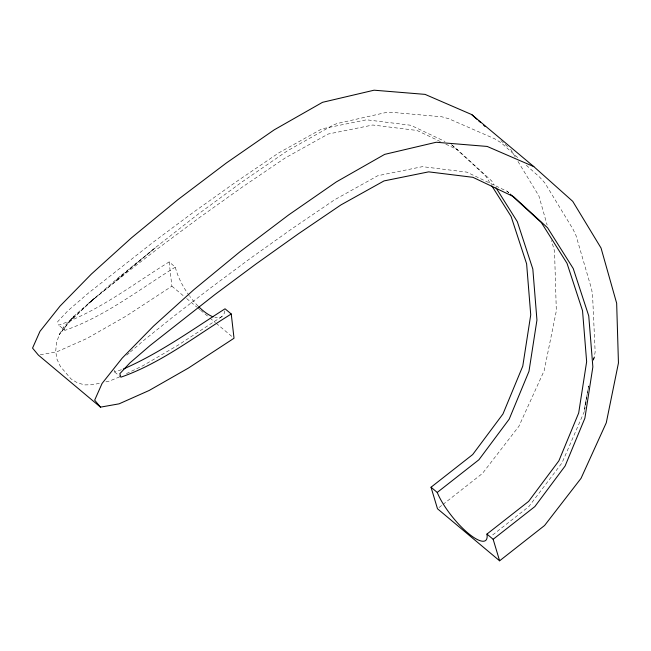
<?xml version="1.0" encoding="UTF-8"?>
<svg xmlns="http://www.w3.org/2000/svg" width="651" height="651" viewBox="0 0 651 651"><rect width="100%" height="100%" fill="white"/><g stroke="black" fill="none" stroke-linecap="round" stroke-linejoin="round"><path stroke-width="0.49" stroke-dasharray="3.25 2.44" d="M584.541 410.472L586.673 398.615M593.598 360.093L594.314 356.138L593.566 360.125M593.639 360.019L595.152 352.028L592.573 295.261L591.645 289.313L576.045 235.621L572.961 229.111L544.936 183.061L539.793 177.3L526.187 165.142M584.362 411.456L561.992 462.918L528.807 506.616L491.855 535.602M440.426 141.593L416.998 130.46L372.763 125.008L328.104 134.065L285.04 158.055L242.465 186.975L199.914 217.271L159.186 247.559L123.177 275.349L94.2 298.638L73.986 316.069L63.904 326.843L59.241 334.695L56.45 343.044L55.701 351.426L57.028 359.352L60.356 366.391L70.951 378.866L77.477 382.91L84.874 384.904L92.735 384.741L100.514 383.04M126.685 355.137L129.679 352.549M130.428 351.906L143.895 340.286L172.881 316.996L208.89 289.207L249.61 258.919L292.161 228.615L334.736 199.702L377.8 175.713L422.458 166.656L466.702 172.108L507.243 191.37L508.797 192.672M123.177 275.349L88.845 303.065L68.664 322.448L59.241 334.695L73.986 316.069L68.664 322.448L94.2 298.638L88.845 303.065L118.401 277.627L155.451 247.722L115.512 280.915L153.506 249.089L196.805 215.164L242.27 181.767L287.27 150.902L332.832 125.236L336.966 123.568L386.181 112.477L392.195 112.363L441.858 116.798L448.71 118.71L494.719 138.809L501.246 142.846L518.627 158.388M439.059 507.511L442.216 505.03M443.005 504.411L482.472 473.423L518.92 426.259L544.155 370.736L556.328 310.918L554.538 251.196L551.519 240.544M189.27 295.652A39.255 15.193 56 0 1 175.339 267.146L169.13 261.938C133.186 284.129 98.952 311.08 58.736 325.142L57.695 321.635L67.777 310.861L87.991 293.43L152.977 242.351L193.705 212.063L236.248 181.767L278.823 152.847L321.887 128.857L366.546 119.8L410.789 125.261L445.024 141.527M175.339 267.146C139.404 289.337 105.169 316.288 64.945 330.35L58.736 325.142M169.13 261.938L171.888 286.188L126.278 316.02L87.006 338.43L56.971 351.776L38.36 355.088M221.926 316.541L178.114 345.16L142.479 365.952L125.122 374.26M119.646 376.888L109.278 381.12L105.381 381.974M114.128 370.24L114.649 371.99L121.379 369.711M445.829 144.164L457.547 149.73L491.684 180.962L494.353 185.209M452.111 145.173L457.547 149.73M171.888 286.188L183.541 295.945M186.642 298.549L196.74 307.012M197.513 307.663L199.849 309.616M200.622 310.267L209.166 317.419M209.939 318.07L215.375 322.627M216.156 323.278L232.464 336.941M114.649 371.99L120.085 376.547M500.888 140.608L509.123 147.956M507.243 191.37L508.732 192.729M451.33 144.522L485.467 175.762L491.342 185.087M510.612 149.291L515.332 157.07M517.952 161.391L538.914 195.975L547.133 225.043M63.904 326.843L64.945 330.35M224.855 310.852A39.255 15.193 56 0 1 214.879 317.395M198.075 306.084A39.255 15.193 56 0 1 189.815 296.4M588.699 386.043L584.403 408.966L588.74 385.994"/><path stroke-width="0.98" d="M123.308 369.06C159.487 353.273 191.89 329.984 225.043 308.794L231.251 314.002L234.018 338.243L188.399 368.075L149.136 390.486L119.092 403.84L100.482 407.144L38.36 355.088L32.55 348.106L39.971 331.351L60.071 306.06L91.376 274.079L131.583 237.753L177.756 199.767L226.483 162.896L274.193 129.858L322.538 102.313L374.089 90.196L425.062 94.379L471.715 114.576L533.836 166.632L572.742 201.346L601.044 248.031L616.66 303.26L618.45 362.973L606.276 422.792L581.042 478.322L544.594 525.479L499.61 560.804L437.48 508.748L431.027 487.225L472.699 454.553L502.971 413.963L522.769 366.139L530.736 314.848L526.618 263.826L511.108 216.466L491.879 185.934M437.236 492.433A39.255 11.157 51.2 0 0 468.061 533.161A39.255 11.157 51.2 0 0 486.94 534.08L528.612 501.408L558.883 460.818L578.682 412.994L586.641 361.696L582.531 310.682L567.021 263.313L541.38 222.609L510.213 194.088M499.61 560.804L493.149 539.28L534.829 506.608L565.092 466.026L584.891 418.194L592.858 366.904L588.74 315.881L573.23 268.521L547.597 227.817L513.46 196.578L472.911 177.316L428.675 171.856L384.017 180.921L340.945 204.91L298.37 233.823L255.827 264.119L215.099 294.407L150.112 345.486L129.899 362.924L119.817 373.69L120.858 377.198C161.082 363.136 195.308 336.193 231.251 314.002M533.836 166.632L487.184 146.442L436.211 142.252L384.66 154.377L336.323 181.914L288.605 214.96L239.877 251.823L193.713 289.817L153.498 326.135L122.193 358.115L102.093 383.415L94.672 400.162L100.482 407.144M431.027 487.225L437.236 492.433L478.916 459.761L509.18 419.171L528.978 371.347L536.945 320.048L532.827 269.034L517.317 221.665L495.956 187.748M486.94 534.08L493.149 539.28M471.715 114.576L476.947 119.247M478.444 120.581L480.69 122.583M483.685 125.252L485.174 126.595M213.064 316.825A39.255 15.193 56 0 1 198.742 306.751"/></g></svg>
